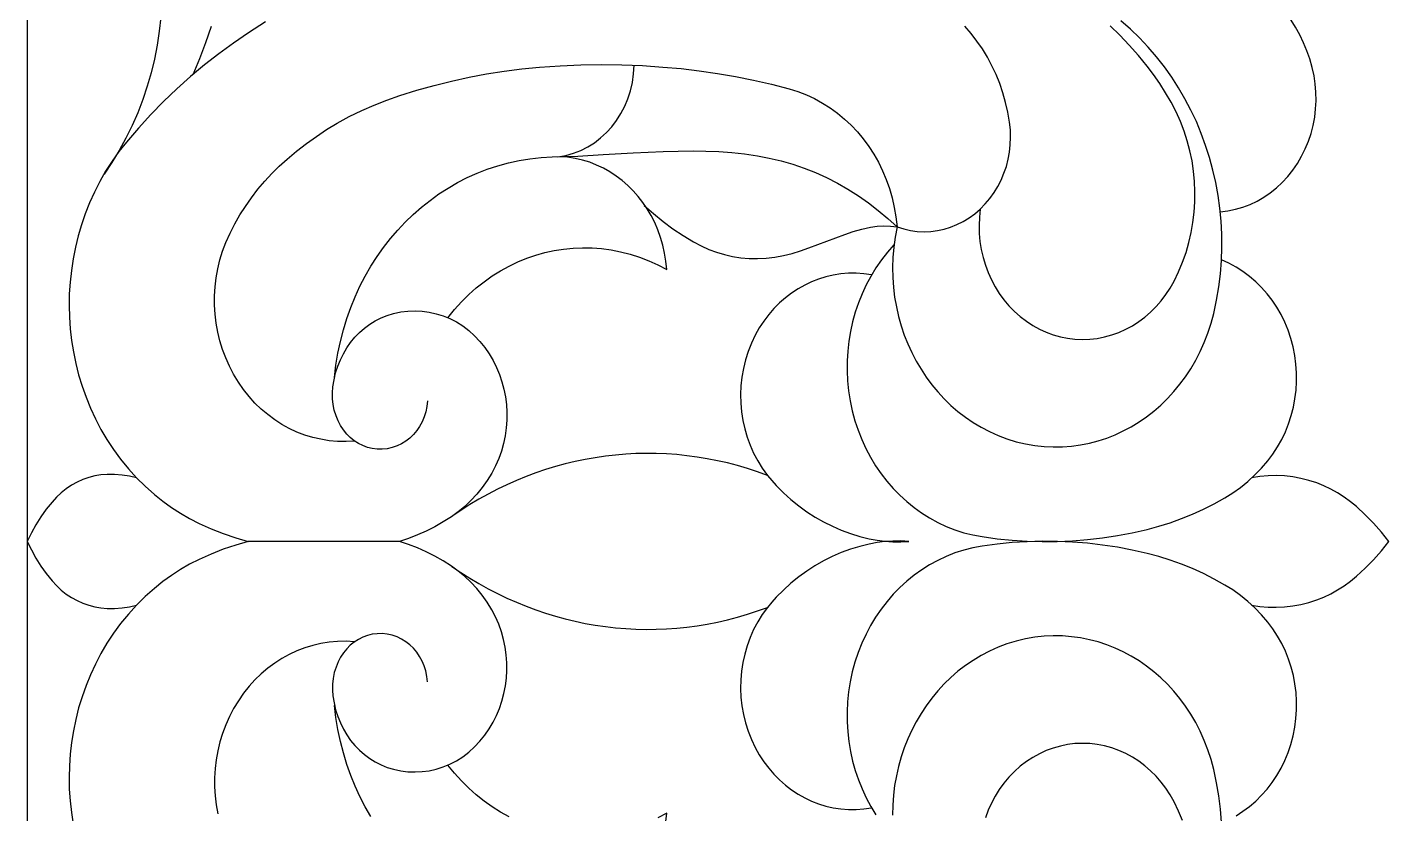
# Model space of a CAD drawing. Header units: millimetres. Extents: x 5940 to 9066, y 1327 to 3250.
# Drawn here: x 6726.5 to 6894.4, y 2241.6 to 2338.6 of the extents above; entities that cross this region are included whole.
import ezdxf

# ---------------------------------------------------------------- set-up
doc = ezdxf.new("R2010")
doc.units = ezdxf.units.MM
doc.layers.add('Default Layer', color=7, linetype='Continuous', lineweight=30)

msp = doc.modelspace()

# ---------------------------------------------------------------- linework, layer by layer
at = {"layer": 'Default Layer', "color": 18, "lineweight": 30, "true_color": 0x000000}
for points in [[(6742.99, 2339.84), (6742.79, 2338.1), (6742.53, 2336.38), (6742.19, 2334.67), (6741.79, 2332.98), (6741.3, 2331.32), (6740.75, 2329.67), (6740.13, 2328.06), (6739.44, 2326.47), (6738.68, 2324.92), (6737.85, 2323.41), (6736.95, 2321.93), (6735.99, 2320.49)], [(6873.58, 2315.83), (6874.53, 2315.95), (6875.46, 2316.15), (6876.37, 2316.42), (6877.26, 2316.76), (6878.12, 2317.17), (6878.95, 2317.65), (6879.74, 2318.19), (6880.5, 2318.8), (6881.22, 2319.46), (6881.89, 2320.19), (6882.52, 2320.97), (6883.09, 2321.8), (6883.09, 2321.8), (6883.61, 2322.69), (6884.06, 2323.6), (6884.45, 2324.54), (6884.77, 2325.51), (6885.03, 2326.5), (6885.22, 2327.5), (6885.34, 2328.52), (6885.39, 2329.54), (6885.38, 2330.57), (6885.29, 2331.6), (6885.14, 2332.62), (6884.91, 2333.64), (6884.91, 2333.64), (6884.61, 2334.68), (6884.25, 2335.7), (6883.84, 2336.69), (6883.38, 2337.66), (6882.87, 2338.59), (6882.87, 2338.59), (6882.12, 2339.8)], [(6755.9, 2339.24), (6753.77, 2337.89), (6753.77, 2337.89), (6751.92, 2336.64), (6750.12, 2335.33), (6748.36, 2333.95), (6746.64, 2332.51), (6744.96, 2331.01), (6743.33, 2329.45), (6741.75, 2327.83), (6740.22, 2326.15), (6738.73, 2324.42), (6738.73, 2324.42), (6737.82, 2323.26), (6736.97, 2322.07), (6736.18, 2320.83), (6735.46, 2319.57), (6734.8, 2318.28), (6734.2, 2316.96), (6733.67, 2315.61), (6733.2, 2314.25), (6732.79, 2312.86), (6732.45, 2311.46), (6732.16, 2310.04), (6731.95, 2308.62), (6731.79, 2307.18), (6731.7, 2305.74), (6731.68, 2304.3), (6731.71, 2302.86), (6731.81, 2301.42), (6731.98, 2299.99), (6732.21, 2298.56), (6732.5, 2297.14), (6732.85, 2295.74), (6733.27, 2294.36), (6733.76, 2292.99), (6734.3, 2291.64), (6734.92, 2290.32), (6735.59, 2289.02), (6736.33, 2287.76), (6737.14, 2286.53), (6738, 2285.33), (6738, 2285.33), (6738.98, 2284.17), (6740, 2283.06), (6741.07, 2282), (6742.19, 2281), (6742.19, 2281), (6743.22, 2280.16), (6744.29, 2279.39), (6745.39, 2278.67), (6746.53, 2278.02), (6747.69, 2277.43), (6747.69, 2277.43), (6749.18, 2276.77), (6750.68, 2276.18), (6752.21, 2275.65), (6753.76, 2275.2)], [(6746.96, 2332.76), (6747.78, 2334.73), (6748.53, 2336.72), (6749.21, 2338.73)], [(6766.87, 2287.58), (6765.82, 2287.52), (6764.78, 2287.54), (6763.74, 2287.62), (6762.72, 2287.79), (6761.71, 2288.02), (6760.73, 2288.32), (6759.76, 2288.69), (6758.82, 2289.13), (6757.91, 2289.63), (6757.02, 2290.2), (6756.17, 2290.83), (6755.36, 2291.52), (6754.59, 2292.26), (6753.86, 2293.07), (6753.17, 2293.93), (6752.54, 2294.85), (6752.54, 2294.85), (6751.96, 2295.81), (6751.44, 2296.8), (6750.98, 2297.82), (6750.59, 2298.87), (6750.27, 2299.93), (6750.01, 2301.02), (6749.81, 2302.11), (6749.68, 2303.22), (6749.61, 2304.34), (6749.61, 2305.46), (6749.68, 2306.58), (6749.81, 2307.69), (6750.01, 2308.8), (6750.27, 2309.9), (6750.6, 2310.98), (6751, 2312.04), (6751, 2312.04), (6751.52, 2313.21), (6752.09, 2314.35), (6752.72, 2315.45), (6753.4, 2316.51), (6753.4, 2316.51), (6754.15, 2317.58), (6754.95, 2318.61), (6755.79, 2319.6), (6756.67, 2320.55), (6757.59, 2321.45), (6758.54, 2322.32), (6758.54, 2322.32), (6759.72, 2323.3), (6760.92, 2324.24), (6762.16, 2325.13), (6763.42, 2325.97), (6764.71, 2326.77), (6764.71, 2326.77), (6766.21, 2327.57), (6767.74, 2328.31), (6769.29, 2328.99), (6770.86, 2329.61), (6772.45, 2330.17), (6772.45, 2330.17), (6774.56, 2330.83), (6776.69, 2331.42), (6778.83, 2331.96), (6780.98, 2332.42), (6783.14, 2332.83), (6785.31, 2333.17), (6787.49, 2333.45), (6789.68, 2333.66), (6789.68, 2333.66), (6792.21, 2333.84), (6794.74, 2333.94), (6797.27, 2333.98), (6799.81, 2333.95), (6802.34, 2333.86), (6804.87, 2333.69), (6804.87, 2333.69), (6807.11, 2333.49), (6809.36, 2333.22), (6811.59, 2332.9), (6813.82, 2332.51), (6816.03, 2332.06), (6818.24, 2331.56), (6820.43, 2331), (6820.43, 2331), (6821.52, 2330.66), (6822.56, 2330.26), (6823.58, 2329.79), (6824.56, 2329.25), (6825.5, 2328.66), (6826.41, 2328), (6827.27, 2327.28), (6828.09, 2326.51), (6828.86, 2325.69), (6829.58, 2324.82), (6830.26, 2323.9), (6830.88, 2322.94), (6831.45, 2321.94), (6831.96, 2320.9), (6832.41, 2319.82), (6832.81, 2318.71), (6833.14, 2317.56), (6833.4, 2316.39), (6833.6, 2315.2), (6833.74, 2313.98), (6833.74, 2313.98), (6833.5, 2312.72), (6833.32, 2311.47), (6833.22, 2310.21), (6833.18, 2308.97), (6833.2, 2307.73), (6833.29, 2306.51), (6833.44, 2305.3), (6833.65, 2304.11), (6833.92, 2302.93), (6834.24, 2301.78), (6834.63, 2300.65), (6835.06, 2299.55), (6835.55, 2298.48), (6836.1, 2297.44), (6836.69, 2296.43), (6837.34, 2295.46), (6838.03, 2294.52), (6838.77, 2293.63), (6839.55, 2292.78), (6840.38, 2291.98), (6841.25, 2291.22), (6842.16, 2290.52), (6843.11, 2289.87), (6844.1, 2289.27), (6845.13, 2288.74), (6846.19, 2288.26), (6847.29, 2287.85), (6848.42, 2287.5), (6848.42, 2287.5), (6849.57, 2287.23), (6850.72, 2287.03), (6851.86, 2286.9), (6853, 2286.85), (6854.13, 2286.86), (6855.25, 2286.95), (6856.36, 2287.1), (6857.45, 2287.32), (6858.52, 2287.6), (6859.58, 2287.95), (6860.62, 2288.36), (6861.63, 2288.82), (6862.61, 2289.35), (6863.57, 2289.94), (6864.5, 2290.58), (6865.4, 2291.27), (6866.26, 2292.02), (6867.08, 2292.82), (6867.86, 2293.67), (6868.6, 2294.57), (6869.3, 2295.51), (6869.95, 2296.5), (6870.56, 2297.54), (6871.11, 2298.62), (6871.61, 2299.73), (6872.05, 2300.89), (6872.44, 2302.09), (6872.77, 2303.32), (6872.77, 2303.32), (6873.11, 2304.95), (6873.39, 2306.57), (6873.59, 2308.2), (6873.72, 2309.83), (6873.77, 2311.45), (6873.76, 2313.07), (6873.68, 2314.68), (6873.53, 2316.28), (6873.31, 2317.87), (6873.02, 2319.44), (6872.67, 2320.99), (6872.26, 2322.52), (6871.78, 2324.03), (6871.23, 2325.51), (6870.63, 2326.97), (6869.96, 2328.39), (6869.23, 2329.78), (6868.45, 2331.13), (6867.6, 2332.45), (6866.69, 2333.72), (6865.73, 2334.95), (6864.71, 2336.14), (6863.64, 2337.27), (6862.51, 2338.36), (6861.33, 2339.39)], [(6764.4, 2295.43), (6764.57, 2296.93), (6764.81, 2298.41), (6765.11, 2299.87), (6765.48, 2301.29), (6765.9, 2302.68), (6766.39, 2304.05), (6766.93, 2305.37), (6767.52, 2306.67), (6768.18, 2307.92), (6768.88, 2309.14), (6769.63, 2310.31), (6770.43, 2311.45), (6771.28, 2312.53), (6772.18, 2313.58), (6773.12, 2314.57), (6774.09, 2315.52), (6775.11, 2316.41), (6776.17, 2317.25), (6777.27, 2318.04), (6778.4, 2318.77), (6779.56, 2319.45), (6780.76, 2320.06), (6781.98, 2320.61), (6783.23, 2321.1), (6784.51, 2321.52), (6785.82, 2321.88), (6787.14, 2322.16), (6788.49, 2322.38), (6789.86, 2322.53), (6791.24, 2322.6), (6791.24, 2322.6), (6794.38, 2322.71), (6797.51, 2322.9), (6797.51, 2322.9), (6801.2, 2323.12), (6804.89, 2323.26), (6808.59, 2323.34), (6808.59, 2323.34), (6810.18, 2323.33), (6811.77, 2323.26), (6813.36, 2323.14), (6814.94, 2322.97), (6816.52, 2322.74), (6816.52, 2322.74), (6817.99, 2322.47), (6819.44, 2322.12), (6820.87, 2321.71), (6822.29, 2321.23), (6823.68, 2320.68), (6825.04, 2320.06), (6826.38, 2319.38), (6827.69, 2318.63), (6828.97, 2317.82), (6830.21, 2316.95), (6831.42, 2316.02), (6832.6, 2315.03), (6833.74, 2313.98), (6833.74, 2313.98), (6834.56, 2313.72), (6835.39, 2313.54), (6836.22, 2313.43), (6837.06, 2313.39), (6837.89, 2313.43), (6838.71, 2313.53), (6839.53, 2313.71), (6840.33, 2313.95), (6841.11, 2314.26), (6841.87, 2314.64), (6842.61, 2315.09), (6843.31, 2315.6), (6843.98, 2316.18), (6843.98, 2316.18), (6844.61, 2316.81), (6845.19, 2317.49), (6845.7, 2318.21), (6846.17, 2318.97), (6846.58, 2319.76), (6846.92, 2320.59), (6847.21, 2321.44), (6847.44, 2322.31), (6847.6, 2323.21), (6847.7, 2324.11), (6847.74, 2325.03), (6847.71, 2325.96), (6847.61, 2326.88), (6847.61, 2326.88), (6847.4, 2328.11), (6847.12, 2329.31), (6846.79, 2330.49), (6846.39, 2331.64), (6845.94, 2332.76), (6845.43, 2333.85), (6844.87, 2334.9), (6844.25, 2335.92), (6843.58, 2336.89), (6842.86, 2337.83), (6842.09, 2338.72)], [(6843.98, 2316.18), (6843.88, 2315.16), (6843.84, 2314.16), (6843.87, 2313.15), (6843.96, 2312.16), (6844.12, 2311.18), (6844.34, 2310.22), (6844.62, 2309.28), (6844.96, 2308.36), (6845.36, 2307.47), (6845.82, 2306.61), (6846.34, 2305.78), (6846.91, 2305), (6847.53, 2304.26), (6848.21, 2303.56), (6848.21, 2303.56), (6848.93, 2302.92), (6849.69, 2302.34), (6850.48, 2301.83), (6851.29, 2301.38), (6852.13, 2301), (6853, 2300.68), (6853.87, 2300.43), (6854.76, 2300.25), (6855.67, 2300.14), (6856.58, 2300.1), (6857.49, 2300.14), (6858.4, 2300.24), (6859.31, 2300.41), (6860.21, 2300.66), (6860.21, 2300.66), (6861.09, 2300.98), (6861.93, 2301.36), (6862.75, 2301.8), (6863.53, 2302.3), (6864.28, 2302.86), (6864.99, 2303.48), (6865.66, 2304.15), (6866.29, 2304.86), (6866.87, 2305.63), (6867.4, 2306.44), (6867.89, 2307.3), (6867.89, 2307.3), (6868.44, 2308.45), (6868.93, 2309.63), (6869.36, 2310.83), (6869.71, 2312.05), (6870, 2313.29), (6870.21, 2314.54), (6870.37, 2315.79), (6870.45, 2317.06), (6870.46, 2318.33), (6870.41, 2319.59), (6870.29, 2320.85), (6870.1, 2322.11), (6869.84, 2323.35), (6869.51, 2324.58), (6869.12, 2325.79), (6868.66, 2326.98), (6868.13, 2328.15), (6868.13, 2328.15), (6867.51, 2329.35), (6866.84, 2330.52), (6866.13, 2331.65), (6865.37, 2332.75), (6864.57, 2333.81), (6864.57, 2333.81), (6863.49, 2335.13), (6862.37, 2336.39), (6861.2, 2337.61), (6860, 2338.78)], [(6778.37, 2302.78), (6779.18, 2303.79), (6780.04, 2304.74), (6780.93, 2305.63), (6781.87, 2306.46), (6782.83, 2307.22), (6783.83, 2307.93), (6784.86, 2308.57), (6785.91, 2309.15), (6786.99, 2309.66), (6788.08, 2310.11), (6789.2, 2310.49), (6790.33, 2310.81), (6791.48, 2311.06), (6792.64, 2311.25), (6793.8, 2311.36), (6794.97, 2311.41), (6796.15, 2311.4), (6797.32, 2311.31), (6798.5, 2311.15), (6799.66, 2310.92), (6800.83, 2310.62), (6801.98, 2310.25), (6803.12, 2309.81), (6804.24, 2309.3), (6805.35, 2308.71), (6805.35, 2308.71), (6805.25, 2309.74), (6805.09, 2310.75), (6804.87, 2311.73), (6804.59, 2312.69), (6804.26, 2313.62), (6803.87, 2314.51), (6803.43, 2315.37), (6802.95, 2316.2), (6802.41, 2316.98), (6801.83, 2317.73), (6801.21, 2318.43), (6800.55, 2319.09), (6799.85, 2319.7), (6799.11, 2320.25), (6798.34, 2320.76), (6797.54, 2321.21), (6796.7, 2321.6), (6795.85, 2321.94), (6794.96, 2322.21), (6794.06, 2322.41), (6793.13, 2322.56), (6792.18, 2322.63)], [(6802.57, 2316.63), (6803.71, 2315.62), (6804.89, 2314.66), (6806.11, 2313.75), (6807.37, 2312.91), (6808.66, 2312.13), (6808.66, 2312.13), (6809.58, 2311.64), (6810.52, 2311.21), (6811.49, 2310.85), (6812.47, 2310.56), (6813.47, 2310.34), (6814.48, 2310.18), (6815.5, 2310.1), (6816.53, 2310.09), (6816.53, 2310.09), (6817.61, 2310.14), (6818.69, 2310.26), (6819.75, 2310.45), (6820.81, 2310.7), (6821.85, 2311.01), (6822.88, 2311.39), (6822.88, 2311.39), (6825.08, 2312.24), (6827.29, 2313.06), (6827.29, 2313.06), (6828.34, 2313.41), (6829.4, 2313.7), (6830.47, 2313.94), (6830.47, 2313.94), (6831.28, 2314.06), (6832.1, 2314.11), (6832.92, 2314.08), (6833.74, 2313.98)], [(6833.36, 2311.78), (6832.56, 2310.87), (6831.82, 2309.91), (6831.13, 2308.92), (6830.5, 2307.88), (6829.93, 2306.82), (6829.42, 2305.72), (6828.97, 2304.6), (6828.58, 2303.45), (6828.26, 2302.28), (6827.99, 2301.09), (6827.79, 2299.89), (6827.65, 2298.67), (6827.58, 2297.45), (6827.58, 2296.22), (6827.63, 2294.99), (6827.76, 2293.76), (6827.95, 2292.53), (6828.21, 2291.3), (6828.54, 2290.09), (6828.54, 2290.09), (6828.94, 2288.9), (6829.39, 2287.75), (6829.9, 2286.64), (6830.47, 2285.57), (6831.1, 2284.54), (6831.77, 2283.55), (6832.49, 2282.62), (6833.27, 2281.73), (6834.08, 2280.89), (6834.94, 2280.11), (6835.84, 2279.38), (6836.77, 2278.71), (6837.75, 2278.1), (6838.75, 2277.55), (6839.79, 2277.06), (6840.86, 2276.64), (6841.95, 2276.28), (6843.07, 2276), (6844.21, 2275.79), (6844.21, 2275.79), (6846.06, 2275.54), (6847.92, 2275.36), (6849.77, 2275.24), (6851.63, 2275.19), (6853.49, 2275.2), (6855.35, 2275.29), (6857.21, 2275.43), (6859.05, 2275.65), (6860.9, 2275.93), (6862.73, 2276.28), (6864.56, 2276.69), (6864.56, 2276.69), (6865.99, 2277.07), (6867.4, 2277.51), (6868.79, 2278.01), (6870.16, 2278.56), (6871.51, 2279.18), (6872.84, 2279.85), (6874.15, 2280.58), (6874.15, 2280.58), (6875.13, 2281.19), (6876.07, 2281.87), (6876.98, 2282.61), (6877.84, 2283.4), (6878.66, 2284.24), (6879.44, 2285.14), (6879.44, 2285.14), (6880.07, 2285.98), (6880.65, 2286.87), (6881.16, 2287.78), (6881.61, 2288.73), (6882, 2289.71), (6882.33, 2290.71), (6882.59, 2291.74), (6882.79, 2292.78), (6882.92, 2293.83), (6882.99, 2294.9), (6882.98, 2295.97), (6882.91, 2297.04), (6882.77, 2298.11), (6882.56, 2299.18), (6882.56, 2299.18), (6882.29, 2300.23), (6881.94, 2301.24), (6881.54, 2302.22), (6881.08, 2303.17), (6880.56, 2304.07), (6879.98, 2304.93), (6879.36, 2305.74), (6878.68, 2306.51), (6877.96, 2307.22), (6877.19, 2307.88), (6876.38, 2308.48), (6875.53, 2309.02), (6874.64, 2309.5), (6873.72, 2309.91)], [(6830.6, 2308.05), (6829.64, 2308.19), (6828.69, 2308.26), (6827.74, 2308.26), (6826.8, 2308.18), (6825.88, 2308.04), (6824.97, 2307.83), (6824.07, 2307.55), (6823.2, 2307.21), (6822.35, 2306.81), (6821.53, 2306.35), (6820.74, 2305.82), (6819.97, 2305.24), (6819.25, 2304.61), (6818.56, 2303.91), (6817.92, 2303.17), (6817.31, 2302.37), (6816.76, 2301.52), (6816.25, 2300.62), (6816.25, 2300.62), (6815.78, 2299.63), (6815.38, 2298.62), (6815.06, 2297.58), (6814.8, 2296.53), (6814.61, 2295.47), (6814.5, 2294.4), (6814.45, 2293.33), (6814.48, 2292.25), (6814.57, 2291.19), (6814.73, 2290.13), (6814.96, 2289.09), (6815.26, 2288.06), (6815.63, 2287.06), (6816.06, 2286.08), (6816.56, 2285.13), (6817.13, 2284.22), (6817.77, 2283.34), (6817.77, 2283.34), (6818.3, 2282.7), (6818.85, 2282.08), (6818.85, 2282.08), (6819.74, 2281.19), (6820.66, 2280.36), (6821.61, 2279.59), (6822.6, 2278.87), (6823.63, 2278.21), (6824.68, 2277.61), (6825.76, 2277.07), (6826.86, 2276.59), (6827.99, 2276.17), (6829.14, 2275.82), (6830.31, 2275.53), (6830.31, 2275.53), (6831.27, 2275.35), (6832.25, 2275.22), (6833.23, 2275.16), (6834.21, 2275.15), (6835.2, 2275.2), (6835.2, 2275.2), (6834.21, 2275.26), (6833.23, 2275.25), (6832.25, 2275.18), (6831.27, 2275.06), (6830.31, 2274.88), (6830.31, 2274.88), (6829.14, 2274.59), (6827.99, 2274.24), (6826.86, 2273.82), (6825.75, 2273.34), (6824.67, 2272.8), (6823.62, 2272.2), (6822.6, 2271.54), (6821.61, 2270.82), (6820.65, 2270.04), (6819.73, 2269.21), (6818.85, 2268.32), (6818.85, 2268.32), (6818.29, 2267.71), (6817.77, 2267.07), (6817.77, 2267.07), (6817.13, 2266.19), (6816.56, 2265.28), (6816.06, 2264.33), (6815.63, 2263.35), (6815.26, 2262.35), (6814.96, 2261.32), (6814.73, 2260.28), (6814.57, 2259.22), (6814.48, 2258.15), (6814.45, 2257.08), (6814.5, 2256.01), (6814.61, 2254.94), (6814.8, 2253.88), (6815.06, 2252.83), (6815.38, 2251.79), (6815.78, 2250.78), (6816.25, 2249.79), (6816.25, 2249.79), (6816.76, 2248.89), (6817.31, 2248.04), (6817.92, 2247.24), (6818.56, 2246.5), (6819.25, 2245.8), (6819.97, 2245.17), (6820.74, 2244.58), (6821.53, 2244.06), (6822.35, 2243.6), (6823.2, 2243.19), (6824.07, 2242.85), (6824.97, 2242.58), (6825.88, 2242.37), (6826.8, 2242.23), (6827.74, 2242.15), (6828.69, 2242.15), (6829.64, 2242.22), (6830.6, 2242.36)], [(6775.86, 2292.52), (6775.78, 2291.84), (6775.64, 2291.18), (6775.45, 2290.55), (6775.19, 2289.95), (6774.88, 2289.39), (6774.52, 2288.86), (6774.12, 2288.38), (6773.67, 2287.95), (6773.18, 2287.57), (6772.65, 2287.24), (6772.1, 2286.97), (6771.51, 2286.77), (6770.89, 2286.63), (6770.89, 2286.63), (6770.27, 2286.57), (6769.65, 2286.57), (6769.04, 2286.65), (6768.45, 2286.8), (6767.88, 2287.01), (6767.34, 2287.28), (6766.82, 2287.61), (6766.34, 2288), (6765.9, 2288.44), (6765.49, 2288.94), (6765.13, 2289.48), (6764.83, 2290.06), (6764.58, 2290.69), (6764.58, 2290.69), (6764.37, 2291.38), (6764.23, 2292.09), (6764.16, 2292.8), (6764.14, 2293.53), (6764.2, 2294.25), (6764.2, 2294.25), (6764.33, 2295.12), (6764.53, 2295.97), (6764.79, 2296.79), (6765.11, 2297.58), (6765.48, 2298.34), (6765.91, 2299.06), (6766.38, 2299.73), (6766.91, 2300.37), (6767.48, 2300.95), (6768.09, 2301.49), (6768.74, 2301.97), (6769.42, 2302.4), (6770.14, 2302.76), (6770.9, 2303.07), (6771.68, 2303.3), (6771.68, 2303.3), (6772.55, 2303.49), (6773.44, 2303.59), (6774.32, 2303.63), (6775.2, 2303.58), (6776.07, 2303.46), (6776.94, 2303.27), (6777.78, 2303.01), (6778.61, 2302.67), (6779.42, 2302.26), (6780.2, 2301.78), (6780.2, 2301.78), (6780.96, 2301.19), (6781.66, 2300.54), (6782.31, 2299.84), (6782.91, 2299.1), (6783.45, 2298.32), (6783.93, 2297.51), (6784.35, 2296.66), (6784.72, 2295.79), (6785.02, 2294.89), (6785.27, 2293.97), (6785.45, 2293.03), (6785.58, 2292.08), (6785.64, 2291.12), (6785.63, 2290.16), (6785.57, 2289.2), (6785.44, 2288.24), (6785.24, 2287.29), (6784.98, 2286.34), (6784.64, 2285.42), (6784.25, 2284.51), (6783.78, 2283.62), (6783.78, 2283.62), (6783.21, 2282.71), (6782.6, 2281.84), (6781.93, 2281.01), (6781.21, 2280.24), (6780.45, 2279.52), (6779.65, 2278.85), (6778.81, 2278.25), (6778.81, 2278.25), (6777.8, 2277.6), (6776.76, 2277.01), (6775.7, 2276.48), (6774.62, 2276), (6773.51, 2275.57), (6772.39, 2275.2), (6772.39, 2275.2), (6753.76, 2275.2), (6753.76, 2275.2), (6752.21, 2274.75), (6750.68, 2274.23), (6749.18, 2273.64), (6747.69, 2272.98), (6747.69, 2272.98), (6746.53, 2272.39), (6745.39, 2271.74), (6744.29, 2271.02), (6743.22, 2270.25), (6742.19, 2269.41), (6742.19, 2269.41), (6741.07, 2268.41), (6740, 2267.35), (6738.98, 2266.24), (6738, 2265.08), (6738, 2265.08), (6737.14, 2263.88), (6736.33, 2262.65), (6735.59, 2261.38), (6734.92, 2260.09), (6734.3, 2258.77), (6733.76, 2257.42), (6733.27, 2256.05), (6732.85, 2254.67), (6732.5, 2253.26), (6732.21, 2251.85), (6731.98, 2250.42), (6731.81, 2248.99), (6731.71, 2247.55), (6731.68, 2246.11), (6731.7, 2244.66), (6731.79, 2243.22), (6731.95, 2241.79), (6732.17, 2240.36)], [(6740, 2283.06), (6739.11, 2283.26), (6738.2, 2283.39), (6737.29, 2283.46), (6736.37, 2283.46), (6736.37, 2283.46), (6735.6, 2283.4), (6734.84, 2283.27), (6734.09, 2283.08), (6733.37, 2282.82), (6732.66, 2282.51), (6731.98, 2282.13), (6731.33, 2281.7), (6730.71, 2281.21), (6730.12, 2280.66), (6729.57, 2280.06), (6729.57, 2280.06), (6728.86, 2279.17), (6728.2, 2278.24), (6727.58, 2277.26), (6727.02, 2276.25), (6726.51, 2275.2)], [(6877.44, 2267.36), (6878.45, 2267.2), (6879.47, 2267.11), (6880.48, 2267.09), (6881.5, 2267.13), (6882.51, 2267.25), (6883.51, 2267.43), (6884.5, 2267.67), (6885.48, 2267.99), (6885.48, 2267.99), (6886.36, 2268.35), (6887.21, 2268.76), (6888.04, 2269.22), (6888.85, 2269.74), (6889.63, 2270.31), (6890.38, 2270.92), (6890.38, 2270.92), (6891.45, 2271.9), (6892.47, 2272.95), (6893.44, 2274.05), (6894.35, 2275.2), (6894.35, 2275.2), (6893.44, 2276.36), (6892.47, 2277.46), (6891.45, 2278.5), (6890.38, 2279.49), (6890.38, 2279.49), (6889.63, 2280.1), (6888.85, 2280.67), (6888.04, 2281.18), (6887.21, 2281.65), (6886.36, 2282.06), (6885.48, 2282.42), (6885.48, 2282.42), (6884.5, 2282.73), (6883.51, 2282.98), (6882.51, 2283.16), (6881.5, 2283.27), (6880.48, 2283.32), (6879.47, 2283.3), (6878.45, 2283.21), (6877.44, 2283.05)], [(6726.51, 2275.2), (6727.02, 2274.16), (6727.58, 2273.15), (6728.2, 2272.17), (6728.86, 2271.24), (6729.57, 2270.35), (6729.57, 2270.35), (6730.12, 2269.75), (6730.71, 2269.2), (6731.33, 2268.71), (6731.98, 2268.28), (6732.66, 2267.9), (6733.37, 2267.59), (6734.09, 2267.33), (6734.84, 2267.14), (6735.6, 2267.01), (6736.37, 2266.95), (6736.37, 2266.95), (6737.29, 2266.95), (6738.2, 2267.02), (6739.11, 2267.15), (6740, 2267.35)], [(6775.86, 2257.89), (6775.78, 2258.57), (6775.64, 2259.23), (6775.45, 2259.86), (6775.19, 2260.46), (6774.88, 2261.02), (6774.52, 2261.54), (6774.12, 2262.03), (6773.67, 2262.46), (6773.18, 2262.84), (6772.65, 2263.17), (6772.1, 2263.44), (6771.51, 2263.64), (6770.89, 2263.78), (6770.89, 2263.78), (6770.27, 2263.84), (6769.65, 2263.83), (6769.04, 2263.76), (6768.45, 2263.61), (6767.88, 2263.4), (6767.34, 2263.13), (6766.82, 2262.79), (6766.34, 2262.41), (6765.9, 2261.96), (6765.49, 2261.47), (6765.13, 2260.93), (6764.83, 2260.35), (6764.58, 2259.72), (6764.58, 2259.72), (6764.37, 2259.03), (6764.23, 2258.32), (6764.16, 2257.61), (6764.14, 2256.88), (6764.2, 2256.16), (6764.2, 2256.16), (6764.33, 2255.29), (6764.53, 2254.44), (6764.79, 2253.62), (6765.11, 2252.83), (6765.48, 2252.07), (6765.91, 2251.35), (6766.38, 2250.67), (6766.91, 2250.04), (6767.48, 2249.46), (6768.09, 2248.92), (6768.74, 2248.44), (6769.42, 2248.01), (6770.14, 2247.65), (6770.9, 2247.34), (6771.68, 2247.11), (6771.68, 2247.11), (6772.55, 2246.92), (6773.44, 2246.81), (6774.32, 2246.78), (6775.2, 2246.83), (6776.07, 2246.94), (6776.94, 2247.14), (6777.78, 2247.4), (6778.61, 2247.74), (6779.42, 2248.15), (6780.2, 2248.63), (6780.2, 2248.63), (6780.96, 2249.22), (6781.66, 2249.87), (6782.31, 2250.57), (6782.91, 2251.31), (6783.45, 2252.08), (6783.93, 2252.9), (6784.35, 2253.75), (6784.72, 2254.62), (6785.02, 2255.52), (6785.27, 2256.44), (6785.45, 2257.38), (6785.58, 2258.33), (6785.64, 2259.28), (6785.63, 2260.25), (6785.57, 2261.21), (6785.44, 2262.17), (6785.24, 2263.12), (6784.98, 2264.06), (6784.64, 2264.99), (6784.25, 2265.9), (6783.78, 2266.78), (6783.78, 2266.78), (6783.21, 2267.7), (6782.6, 2268.57), (6781.93, 2269.39), (6781.21, 2270.17), (6780.45, 2270.89), (6779.65, 2271.55), (6778.81, 2272.16), (6778.81, 2272.16), (6777.8, 2272.81), (6776.76, 2273.4), (6775.7, 2273.93), (6774.62, 2274.41), (6773.51, 2274.84), (6772.39, 2275.2)], [(6875.53, 2241.39), (6876.38, 2241.93), (6877.19, 2242.53), (6877.96, 2243.19), (6878.68, 2243.9), (6879.36, 2244.67), (6879.98, 2245.48), (6880.56, 2246.34), (6881.08, 2247.24), (6881.54, 2248.19), (6881.94, 2249.17), (6882.29, 2250.18), (6882.56, 2251.23), (6882.56, 2251.23), (6882.77, 2252.3), (6882.91, 2253.37), (6882.98, 2254.44), (6882.99, 2255.51), (6882.92, 2256.58), (6882.79, 2257.63), (6882.59, 2258.67), (6882.33, 2259.7), (6882, 2260.7), (6881.61, 2261.68), (6881.16, 2262.63), (6880.65, 2263.54), (6880.07, 2264.42), (6879.44, 2265.26), (6879.44, 2265.26), (6878.66, 2266.16), (6877.84, 2267.01), (6876.98, 2267.8), (6876.07, 2268.54), (6875.13, 2269.22), (6874.14, 2269.83), (6874.14, 2269.83), (6872.84, 2270.56), (6871.51, 2271.23), (6870.16, 2271.85), (6868.79, 2272.4), (6867.39, 2272.9), (6865.99, 2273.34), (6864.56, 2273.72), (6864.56, 2273.72), (6862.74, 2274.13), (6860.9, 2274.48), (6859.06, 2274.76), (6857.21, 2274.97), (6855.35, 2275.12), (6853.5, 2275.2), (6851.64, 2275.22), (6849.78, 2275.17), (6847.92, 2275.06), (6846.07, 2274.87), (6844.22, 2274.62), (6844.22, 2274.62), (6843.08, 2274.41), (6841.96, 2274.13), (6840.86, 2273.78), (6839.8, 2273.35), (6838.76, 2272.87), (6837.75, 2272.32), (6836.78, 2271.71), (6835.84, 2271.04), (6834.94, 2270.31), (6834.09, 2269.52), (6833.27, 2268.69), (6832.5, 2267.8), (6831.77, 2266.86), (6831.1, 2265.88), (6830.48, 2264.85), (6829.91, 2263.78), (6829.39, 2262.66), (6828.94, 2261.51), (6828.54, 2260.32), (6828.54, 2260.32), (6828.21, 2259.11), (6827.95, 2257.89), (6827.76, 2256.66), (6827.63, 2255.42), (6827.57, 2254.19), (6827.58, 2252.96), (6827.65, 2251.74), (6827.79, 2250.52), (6827.99, 2249.32), (6828.26, 2248.13), (6828.58, 2246.96), (6828.97, 2245.81), (6829.42, 2244.69), (6829.93, 2243.59), (6830.5, 2242.52), (6831.13, 2241.49)], [(6766.87, 2262.83), (6765.82, 2262.89), (6764.78, 2262.87), (6763.74, 2262.78), (6762.72, 2262.62), (6761.71, 2262.39), (6760.73, 2262.09), (6759.76, 2261.72), (6758.82, 2261.28), (6757.91, 2260.78), (6757.02, 2260.21), (6756.17, 2259.58), (6755.36, 2258.89), (6754.59, 2258.14), (6753.86, 2257.34), (6753.17, 2256.48), (6752.54, 2255.56), (6752.54, 2255.56), (6751.96, 2254.6), (6751.44, 2253.61), (6750.98, 2252.59), (6750.59, 2251.54), (6750.27, 2250.48), (6750.01, 2249.39), (6749.81, 2248.29), (6749.68, 2247.19), (6749.61, 2246.07), (6749.61, 2244.95), (6749.68, 2243.83), (6749.81, 2242.72), (6750.01, 2241.61)], [(6873.72, 2240.58), (6873.59, 2242.21), (6873.39, 2243.84), (6873.11, 2245.46), (6872.77, 2247.08), (6872.77, 2247.08), (6872.44, 2248.32), (6872.05, 2249.51), (6871.61, 2250.67), (6871.11, 2251.79), (6870.56, 2252.87), (6869.95, 2253.91), (6869.3, 2254.9), (6868.6, 2255.84), (6867.86, 2256.74), (6867.08, 2257.59), (6866.26, 2258.39), (6865.4, 2259.14), (6864.5, 2259.83), (6863.57, 2260.47), (6862.61, 2261.06), (6861.63, 2261.58), (6860.62, 2262.05), (6859.58, 2262.46), (6858.52, 2262.81), (6857.45, 2263.09), (6856.36, 2263.31), (6855.25, 2263.46), (6854.13, 2263.55), (6853, 2263.56), (6851.86, 2263.51), (6850.72, 2263.38), (6849.57, 2263.18), (6848.42, 2262.9), (6848.42, 2262.9), (6847.29, 2262.56), (6846.19, 2262.15), (6845.13, 2261.67), (6844.1, 2261.13), (6843.11, 2260.54), (6842.16, 2259.89), (6841.25, 2259.19), (6840.38, 2258.43), (6839.55, 2257.63), (6838.77, 2256.78), (6838.03, 2255.89), (6837.34, 2254.95), (6836.69, 2253.98), (6836.1, 2252.97), (6835.55, 2251.93), (6835.06, 2250.86), (6834.63, 2249.75), (6834.24, 2248.63), (6833.92, 2247.47), (6833.65, 2246.3), (6833.44, 2245.11), (6833.29, 2243.9), (6833.2, 2242.67), (6833.18, 2241.44)], [(6768.88, 2241.27), (6768.18, 2242.49), (6767.52, 2243.74), (6766.93, 2245.03), (6766.39, 2246.36), (6765.9, 2247.72), (6765.48, 2249.12), (6765.11, 2250.54), (6764.81, 2252), (6764.57, 2253.48), (6764.4, 2254.98)], [(6868.93, 2240.78), (6868.44, 2241.96), (6867.89, 2243.11), (6867.89, 2243.11), (6867.4, 2243.96), (6866.87, 2244.78), (6866.29, 2245.54), (6865.66, 2246.26), (6864.99, 2246.93), (6864.28, 2247.54), (6863.53, 2248.1), (6862.75, 2248.61), (6861.93, 2249.05), (6861.09, 2249.43), (6860.21, 2249.74), (6860.21, 2249.74), (6859.31, 2249.99), (6858.4, 2250.17), (6857.49, 2250.27), (6856.58, 2250.3), (6855.67, 2250.27), (6854.76, 2250.16), (6853.87, 2249.98), (6853, 2249.73), (6852.13, 2249.41), (6851.29, 2249.03), (6850.48, 2248.58), (6849.69, 2248.07), (6848.93, 2247.49), (6848.21, 2246.85), (6848.21, 2246.85), (6847.53, 2246.15), (6846.91, 2245.41), (6846.34, 2244.62), (6845.82, 2243.8), (6845.36, 2242.94), (6844.96, 2242.05), (6844.62, 2241.13)], [(6785.91, 2241.26), (6784.86, 2241.84), (6783.83, 2242.48), (6782.83, 2243.19), (6781.87, 2243.95), (6780.93, 2244.78), (6780.04, 2245.67), (6779.18, 2246.62), (6778.37, 2247.63)], [(6805.25, 2240.67), (6805.35, 2241.7), (6805.35, 2241.7), (6804.24, 2241.11)]]:
    msp.add_lwpolyline(points, dxfattribs=at)
msp.add_polyline3d([(6726.51, 3072.11, 0), (6726.51, 2275.2, 0), (6726.51, 1478.3, 0)], dxfattribs=at)
for points in [[(6791.92, 2322.62), (6797.2, 2323.26), (6801.24, 2328.1), (6801.33, 2333.91)], [(6817.77, 2283.34), (6804.78, 2288.27), (6790.44, 2286.41), (6778.87, 2278.29)], [(6778.87, 2272.12), (6790.44, 2264), (6804.78, 2262.14), (6817.77, 2267.07)]]:
    msp.add_open_spline(points, degree=3, dxfattribs=at)

doc.saveas('drawing.dxf')
